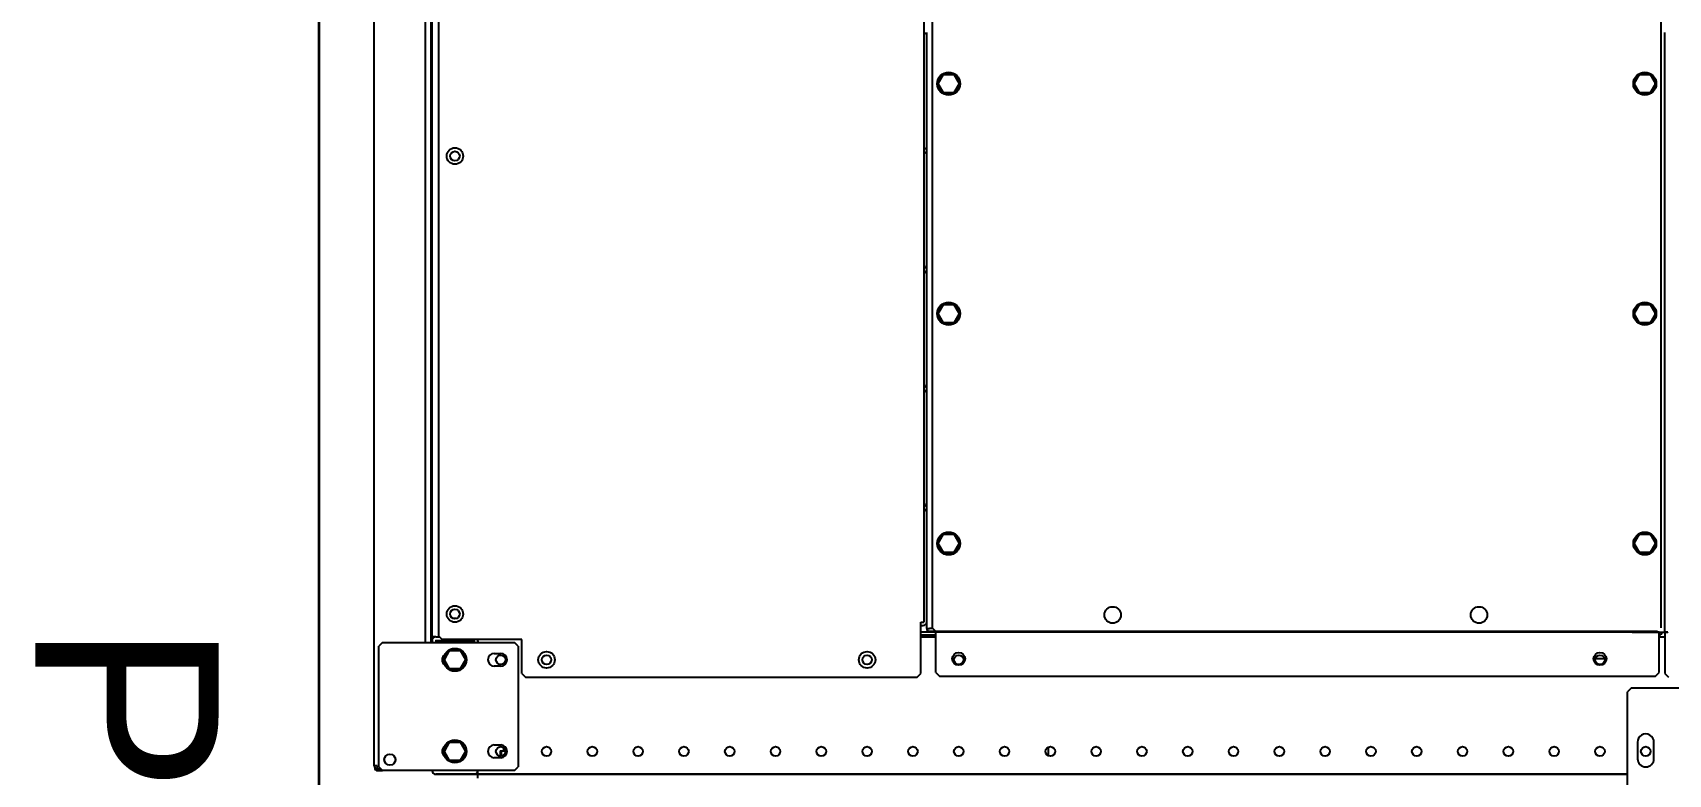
# Model space of a CAD drawing. Header units: millimetres. Extents: x -18178 to 96133, y -22425 to 61598.
# Drawn here: x 41374 to 42266, y 51397 to 51801 of the extents above; entities that cross this region are included whole.
import ezdxf
from ezdxf.enums import TextEntityAlignment as Align

# ---------------------------------------------------------------- set-up
doc = ezdxf.new("R2010")
doc.units = ezdxf.units.MM
for name, color, linetype in [('00B60DEFP08', 7, 'Continuous'), ('00B60RPFP04', 7, 'Continuous'), ('00B60RPFP06', 7, 'Continuous'), ('00B60RSFP06', 7, 'Continuous'), ('00B60TEFP0616', 7, 'Continuous'), ('00B60TEFP0620', 7, 'Continuous'), ('00B60TEFP0640', 7, 'Continuous'), ('10H42088P01_EPCO', 7, 'Continuous'), ('CH0800FE', 7, 'Continuous'), ('CH1775FE', 7, 'Continuous'), ('EAE-LVP-PANEL', 40, 'Continuous'), ('EAE-UPS PANEL-VERTV.', 7, 'Continuous'), ('GUARNIZIONE_PORT', 7, 'Continuous'), ('MA1369FE', 7, 'Continuous'), ('MA1370FE', 7, 'Continuous'), ('PRIGIONIERO_M4X1', 7, 'Continuous'), ('RG0136LX', 7, 'Continuous'), ('RG0676FE', 7, 'Continuous'), ('RG0977FE', 7, 'Continuous'), ('RG0978FE', 7, 'Continuous'), ('RG0981FE', 7, 'Continuous'), ('RG0982FE', 7, 'Continuous'), ('RG1024FE', 7, 'Continuous'), ('RG1029FE', 7, 'Continuous'), ('RG1037FE', 7, 'Continuous'), ('RG1052FE', 7, 'Continuous'), ('RG1054FE', 7, 'Continuous'), ('RG1055FE', 7, 'Continuous'), ('RG1068FE', 7, 'Continuous'), ('RG1072FE', 7, 'Continuous'), ('RG1079FE', 7, 'Continuous'), ('RG1091FE', 7, 'Continuous'), ('RG1099FE', 7, 'Continuous'), ('RG1100FE', 7, 'Continuous'), ('RG1110FE', 7, 'Continuous')]:
    doc.layers.add(name, color=color, linetype=linetype)
doc.layers.add('E-ELEC-EQPM', color=7, linetype='Continuous', lineweight=35)
doc.styles.get("Standard").update_dxf_attribs({"font": 'arial.ttf'})

# ---------------------------------------------------------------- blocks, each defined once
blk = doc.blocks.new('A$Ccc32f15b')
at = {"layer": '00B60DEFP08', "color": 7, "linetype": 'Continuous'}
blk.add_line((94.3148061593196, 18.39953729904799), (94.0751938406801, 18.39953729904799), dxfattribs=at)
at = {"layer": '00B60RPFP04', "color": 7, "linetype": 'Continuous'}
for p, q in [((75.84499999999989, 1.575000000016651), (75.84499999999989, 1.550000000016723)), ((76.29499999999987, 1.550000000016723), (76.29499999999987, 1.575000000016651))]:
    blk.add_line(p, q, dxfattribs=at)
at = {"layer": '00B60RPFP06', "color": 7, "linetype": 'Continuous'}
for p, q in [((88.20749999999967, 1.575000000016651), (88.20749999999967, 1.550000000016745)), ((88.83249999999967, 1.550000000016738), (88.83249999999967, 1.575000000016651))]:
    blk.add_line(p, q, dxfattribs=at)
for centre in [(75.96999999999991, 34.67500000001689), (82.24499999999992, 34.67500000001688), (88.5199999999999, 34.67500000001688), (75.96999999999991, 15.67500000001688), (82.24499999999992, 15.67500000001688), (88.5199999999999, 15.67500000001688), (91.69499999999982, 2.200000000016622), (94.19499999999985, 2.200000000016622)]:
    blk.add_circle(centre, 0.3125000000000001, dxfattribs=at)
at = {"layer": '00B60RSFP06', "color": 7, "linetype": 'Continuous'}
for p, q in [((76.08200961894315, 34.45099364907077), (76.09931211365074, 34.42102484913956)), ((76.1124999999999, 34.42818275993831), (76.09499999999989, 34.45849364907077)), ((82.35700961894315, 34.45099364907075), (82.37431211365075, 34.42102484913954)), ((82.3874999999999, 34.42818275993831), (82.36999999999989, 34.45849364907077)), ((88.63200961894313, 34.45099364907075), (88.64931211365072, 34.42102484913954)), ((88.66249999999988, 34.42818275993831), (88.64499999999987, 34.45849364907077)), ((76.08200961894312, 15.45099364907077), (76.09931211365071, 15.42102484913956)), ((76.1124999999999, 15.42818275993831), (76.09499999999989, 15.45849364907076)), ((82.35700961894315, 15.45099364907077), (82.37431211365075, 15.42102484913956)), ((82.3874999999999, 15.42818275993831), (82.36999999999989, 15.45849364907076)), ((88.63200961894313, 15.45099364907077), (88.64931211365072, 15.42102484913954)), ((88.66249999999988, 15.42818275993831), (88.64499999999987, 15.45849364907076)), ((91.55249999999984, 2.446817240095193), (91.56999999999985, 2.416506350962734)), ((91.58299038105659, 2.424006350962735), (91.565687886349, 2.453975150893953)), ((94.05249999999981, 2.446817240095193), (94.0699999999998, 2.416506350962734)), ((94.08299038105659, 2.424006350962735), (94.06568788634902, 2.453975150893953))]:
    blk.add_line(p, q, dxfattribs=at)
for centre, radius, start, end in [((75.96999999999991, 34.67500000001689), 0.284999999999998, 91.3055864732071, 148.6944135267983), ((75.96999999999991, 34.67500000001689), 0.284999999999998, 31.30558647320465, 88.6944135267978), ((82.24499999999992, 34.67500000001688), 0.2849999999999986, 91.3055864732071, 148.6944135267954), ((82.24499999999992, 34.67500000001688), 0.2849999999999986, 31.30558647320465, 88.6944135267978), ((88.5199999999999, 34.67500000001688), 0.2849999999999986, 91.3055864732071, 148.6944135267881), ((88.5199999999999, 34.67500000001688), 0.2849999999999986, 31.30558647320171, 88.69441352679293), ((75.96999999999991, 34.67500000001689), 0.284999999999998, 151.3055864732073, 208.6944135267952), ((75.96999999999991, 34.67500000001689), 0.284999999999998, 211.3055864732064, 268.694413526793), ((75.96999999999991, 34.67500000001689), 0.284999999999998, 271.3055864732071, 296.9830386901825), ((75.96999999999991, 34.67500000001689), 0.284999999999998, 299.9999999999963, 328.6944135267936), ((75.96999999999991, 34.67500000001689), 0.284999999999998, 331.3055864732048, 28.69441352679267), ((82.24499999999992, 34.67500000001688), 0.2849999999999986, 151.3055864732048, 208.6944135267952), ((82.24499999999992, 34.67500000001688), 0.2849999999999986, 211.3055864732038, 268.694413526793), ((82.24499999999992, 34.67500000001688), 0.2849999999999986, 271.3055864732022, 296.9830386901825), ((82.24499999999992, 34.67500000001688), 0.2849999999999986, 299.9999999999963, 328.6944135267936), ((82.24499999999992, 34.67500000001688), 0.2849999999999986, 331.3055864732022, 28.69441352679524), ((88.5199999999999, 34.67500000001688), 0.2849999999999986, 151.3055864731993, 208.6944135268007), ((88.5199999999999, 34.67500000001688), 0.2849999999999986, 211.3055864732119, 268.6944135268043), ((88.5199999999999, 34.67500000001688), 0.2849999999999986, 271.3055864732071, 296.9830386901825), ((88.5199999999999, 34.67500000001688), 0.2849999999999986, 299.9999999999963, 328.6944135267983), ((88.5199999999999, 34.67500000001688), 0.2849999999999986, 331.3055864732095, 28.69441352679052), ((75.96999999999991, 15.67500000001688), 0.2850000000000005, 151.3055864732048, 208.6944135267927), ((75.96999999999991, 15.67500000001688), 0.2850000000000005, 91.3055864732071, 148.6944135267954), ((75.96999999999991, 15.67500000001688), 0.2850000000000005, 31.30558647320638, 88.6944135267978), ((75.96999999999991, 15.67500000001688), 0.2850000000000005, 331.3055864732073, 28.69441352679524), ((82.24499999999992, 15.67500000001688), 0.2850000000000011, 151.3055864732048, 208.6944135267927), ((82.24499999999992, 15.67500000001688), 0.2850000000000011, 91.3055864732071, 149.392142589357), ((82.24499999999992, 15.67500000001688), 0.2850000000000011, 31.30558647320638, 88.6944135267978), ((82.24499999999992, 15.67500000001688), 0.2850000000000011, 331.3055864732073, 28.69441352679524), ((88.5199999999999, 15.67500000001688), 0.2850000000000011, 151.3055864732018, 208.6944135268007), ((88.5199999999999, 15.67500000001688), 0.2850000000000011, 91.3055864732071, 148.6944135267983), ((88.5199999999999, 15.67500000001688), 0.2850000000000011, 31.30558647320171, 88.69441352679293), ((88.5199999999999, 15.67500000001688), 0.2850000000000011, 331.3055864732095, 28.6944135267876), ((75.96999999999991, 15.67500000001688), 0.2850000000000005, 211.3055864732034, 268.694413526793), ((75.96999999999991, 15.67500000001688), 0.2850000000000005, 271.3055864732022, 296.9830386901807), ((75.96999999999991, 15.67500000001688), 0.2850000000000005, 299.9999999999963, 328.694413526791), ((82.24499999999992, 15.67500000001688), 0.2850000000000011, 211.3055864732034, 268.694413526793), ((82.24499999999992, 15.67500000001688), 0.2850000000000011, 271.3055864732022, 296.9830386901807), ((82.24499999999992, 15.67500000001688), 0.2850000000000011, 299.9999999999963, 328.694413526791), ((88.5199999999999, 15.67500000001688), 0.2850000000000011, 211.3055864732034, 268.694413526793), ((88.5199999999999, 15.67500000001688), 0.2850000000000011, 271.3055864732071, 296.9830386901807), ((88.5199999999999, 15.67500000001688), 0.2850000000000011, 299.9999999999963, 328.6944135267965), ((91.69499999999982, 2.200000000016622), 0.2849999999999998, 151.3055864732095, 208.6944135267887), ((91.69499999999982, 2.200000000016622), 0.2849999999999998, 119.9999999999961, 148.6944135267966), ((91.69499999999982, 2.200000000016622), 0.2849999999999998, 91.3055864732071, 116.9830386901809), ((91.69499999999982, 2.200000000016622), 0.2849999999999998, 31.30558647320345, 88.69441352679293), ((91.69499999999982, 2.200000000016622), 0.2849999999999998, 331.3055864732019, 28.69441352679923), ((94.19499999999985, 2.200000000016622), 0.2849999999999998, 151.3055864732124, 208.6944135267857), ((94.19499999999985, 2.200000000016622), 0.2849999999999998, 120.0000000000058, 148.6944135267966), ((94.19499999999985, 2.200000000016622), 0.2849999999999998, 91.30558647321361, 116.9830386901864), ((94.19499999999985, 2.200000000016622), 0.2849999999999998, 31.30558647321294, 88.6944135267978), ((94.19499999999985, 2.200000000016622), 0.2849999999999998, 331.305586473199, 28.69441352680216), ((91.69499999999982, 2.200000000016622), 0.2849999999999998, 211.3055864732017, 268.694413526793), ((91.69499999999982, 2.200000000016622), 0.2849999999999998, 271.3055864732071, 328.6944135267983), ((94.19499999999985, 2.200000000016622), 0.2849999999999998, 211.3055864732017, 268.6944135267864), ((94.19499999999985, 2.200000000016622), 0.2849999999999998, 271.3055864732022, 328.694413526795)]:
    blk.add_arc(centre, radius, start, end, dxfattribs=at)
at = {"layer": '00B60TEFP0616', "color": 7, "linetype": 'Continuous'}
for p, q in [((75.71999999999991, 34.81933756731429), (75.96999999999991, 34.96367513461169)), ((75.71999999999991, 34.53066243271948), (75.71999999999991, 34.81933756731429)), ((75.96999999999991, 34.96367513461171), (76.21999999999991, 34.81933756731431)), ((76.21999999999991, 34.81933756731429), (76.21999999999991, 34.53066243271948)), ((81.99499999999992, 34.81933756731429), (82.24499999999992, 34.96367513461169)), ((81.99499999999992, 34.53066243271947), (81.99499999999992, 34.81933756731428)), ((82.24499999999992, 34.96367513461169), (82.49499999999992, 34.81933756731429)), ((82.49499999999992, 34.81933756731429), (82.49499999999992, 34.53066243271948)), ((88.26999999999992, 34.81933756731429), (88.51999999999992, 34.96367513461169)), ((88.26999999999992, 34.53066243271947), (88.26999999999992, 34.81933756731428)), ((88.5199999999999, 34.96367513461169), (88.7699999999999, 34.81933756731429)), ((88.76999999999992, 34.81933756731429), (88.76999999999992, 34.53066243271948)), ((75.96999999999991, 34.38632486542207), (75.71999999999991, 34.53066243271947)), ((76.21999999999991, 34.53066243271948), (75.96999999999991, 34.38632486542208)), ((82.24499999999992, 34.38632486542207), (81.99499999999992, 34.53066243271947)), ((82.49499999999992, 34.53066243271947), (82.24499999999992, 34.38632486542207)), ((88.5199999999999, 34.38632486542207), (88.2699999999999, 34.53066243271947)), ((88.76999999999992, 34.53066243271947), (88.51999999999992, 34.38632486542207)), ((75.71999999999991, 15.81933756731429), (75.96999999999991, 15.96367513461171)), ((75.71999999999991, 15.53066243271948), (75.71999999999991, 15.81933756731429)), ((75.96999999999991, 15.96367513461169), (76.21999999999991, 15.81933756731428)), ((76.21999999999991, 15.81933756731429), (76.21999999999991, 15.53066243271948)), ((81.99499999999992, 15.81933756731429), (82.24499999999992, 15.96367513461171)), ((81.99499999999992, 15.53066243271948), (81.99499999999992, 15.81933756731429)), ((82.24499999999992, 15.96367513461169), (82.49499999999992, 15.81933756731428)), ((82.49499999999992, 15.81933756731429), (82.49499999999992, 15.53066243271948)), ((88.26999999999992, 15.81933756731428), (88.51999999999992, 15.96367513461169)), ((88.26999999999992, 15.53066243271947), (88.26999999999992, 15.81933756731428)), ((88.5199999999999, 15.96367513461169), (88.7699999999999, 15.81933756731428)), ((88.76999999999992, 15.81933756731428), (88.76999999999992, 15.53066243271947)), ((75.96999999999991, 15.38632486542207), (75.71999999999991, 15.53066243271948)), ((76.21999999999991, 15.53066243271948), (75.96999999999991, 15.38632486542207)), ((82.24499999999992, 15.38632486542207), (81.99499999999992, 15.53066243271948)), ((82.49499999999992, 15.53066243271948), (82.24499999999992, 15.38632486542207)), ((88.5199999999999, 15.38632486542205), (88.2699999999999, 15.53066243271947)), ((88.76999999999992, 15.53066243271947), (88.51999999999992, 15.38632486542205)), ((91.4449999999998, 2.344337567314035), (91.6949999999998, 2.488675134611441)), ((91.4449999999998, 2.055662432719224), (91.4449999999998, 2.344337567314035)), ((91.69499999999982, 2.488675134611441), (91.94499999999982, 2.344337567314035)), ((91.9449999999998, 2.344337567314035), (91.9449999999998, 2.055662432719224)), ((93.9449999999998, 2.344337567314035), (94.1949999999998, 2.488675134611441)), ((93.9449999999998, 2.055662432719224), (93.9449999999998, 2.344337567314035)), ((94.19499999999985, 2.488675134611441), (94.44499999999985, 2.344337567314035)), ((94.4449999999998, 2.344337567314035), (94.4449999999998, 2.055662432719224)), ((90.56999999999977, 2.215000000016644), (90.57413171570121, 2.215000000016644)), ((91.69499999999982, 1.911324865421818), (91.44499999999982, 2.055662432719224)), ((91.9449999999998, 2.055662432719224), (91.6949999999998, 1.911324865421818)), ((94.19499999999985, 1.911324865421818), (93.94499999999985, 2.055662432719224)), ((94.4449999999998, 2.055662432719224), (94.1949999999998, 1.911324865421818))]:
    blk.add_line(p, q, dxfattribs=at)
at = {"layer": '00B60TEFP0620', "color": 7, "linetype": 'Continuous'}
for p, q in [((94.17999999999878, 3.437500000017529), (94.17999999999878, 3.579131715717963)), ((94.32439764294597, 3.46817500001751), (94.17999999999878, 3.468175000017524)), ((94.17999999999878, 3.437500000017529), (94.32439764294597, 3.437500000017515))]:
    blk.add_line(p, q, dxfattribs=at)
at = {"layer": '00B60TEFP0640', "color": 7, "linetype": 'Continuous'}
for p, q in [((94.15997669528846, 3.575193323029865), (94.15997669528846, 3.524991688694698)), ((94.08881032710636, 3.555666688694693), (94.15997669528846, 3.555666688694693)), ((94.08881032710636, 3.524991688694698), (94.15997669528846, 3.524991688694698))]:
    blk.add_line(p, q, dxfattribs=at)
at = {"layer": '10H42088P01_EPCO', "color": 7, "linetype": 'Continuous'}
blk.add_line((90.7574999999998, 14.91999999996217), (90.7574999999998, 14.97500000001673), dxfattribs=at)
for centre, start, end in [((74.68249999999989, 14.97500000001664), 128.2793217379442, 165.522487837906), ((77.65749999999986, 14.97500000001664), 14.47751216045092, 51.72067826207284), ((77.93249999999983, 14.97500000001673), 128.2793217380002, 165.5224878396439), ((80.90749999999986, 14.97500000001673), 14.47751215870911, 90), ((81.1824999999998, 14.97500000001673), 90, 165.5224878413383), ((84.1574999999998, 14.97500000001673), 14.47751215702259, 90), ((84.4324999999998, 14.97500000001673), 90, 165.5224878430288), ((87.4074999999998, 14.97500000001673), 14.47751215532818, 90), ((87.68249999999983, 14.97500000001673), 90, 165.5224878447113), ((90.6574999999998, 14.97500000001673), 0, 90)]:
    blk.add_arc(centre, 0.1000000000000001, start, end, dxfattribs=at)
at = {"layer": 'CH0800FE', "color": 7, "linetype": 'Continuous'}
for p, q in [((94.81999999999985, 2.825000000016615), (94.81999999999985, 34.20000000001912)), ((94.92499999999981, 2.825000000016615), (94.8199999999998, 2.825000000016615))]:
    blk.add_line(p, q, dxfattribs=at)
at = {"layer": 'CH1775FE', "color": 7, "linetype": 'Continuous'}
for p, q in [((91.0699999999998, 1.575000000016622), (3.42000000000013, 1.575000000016637)), ((91.0699999999998, 1.680000000016634), (91.0699999999998, 1.774999999962233)), ((91.0699999999998, 1.680000000016634), (91.0699999999998, 1.575000000016637))]:
    blk.add_line(p, q, dxfattribs=at)
for centre in [(77.94499999999982, 2.20000000001663), (90.4449999999998, 2.20000000001663)]:
    blk.add_circle(centre, 0.13, dxfattribs=at)
at = {"layer": 'GUARNIZIONE_PORT', "color": 7, "linetype": 'Continuous'}
blk.add_line((91.2199999999998, 1.550000000016652), (50.01999999999967, 1.550000000016865), dxfattribs=at)
at = {"layer": 'MA1369FE', "color": 7, "linetype": 'Continuous'}
for p, q in [((94.8199999999998, 2.82000000001662), (94.8199999999998, 2.825000000016622)), ((94.8199999999998, 2.72000000001664), (94.8199999999998, 2.820000000016634)), ((94.8199999999998, 1.675000000016631), (94.82012515664164, 1.674874843374766))]:
    blk.add_line(p, q, dxfattribs=at)
at = {"layer": 'MA1370FE', "color": 7, "linetype": 'Continuous'}
blk.add_line((94.8199999999998, 1.680000000016634), (94.8199999999998, 2.720000000016633), dxfattribs=at)
at = {"layer": 'PRIGIONIERO_M4X1', "color": 7, "linetype": 'Continuous'}
for p, q in [((90.94500000001901, 15.85000000001664), (90.9199999999999, 15.85000000001664)), ((90.9199999999999, 15.82852500001664), (90.94500000001901, 15.82852500001664)), ((90.9199999999999, 15.67147500001666), (90.9450000000192, 15.67147500001666)), ((90.9199999999999, 15.65000000001665), (90.9450000000192, 15.65000000001665))]:
    blk.add_line(p, q, dxfattribs=at)
at = {"layer": 'RG0136LX', "color": 7, "linetype": 'Continuous'}
blk.add_line((91.66999999999982, 33.57757350823836), (91.66999999999982, 33.3224264917949), dxfattribs=at)
at = {"layer": 'RG0676FE', "color": 7, "linetype": 'Continuous'}
for p, q in [((94.49499999999969, 0.55778271726561), (94.49499999999969, 0.5549038105843849)), ((94.49499999999969, 0.2950961894488771), (94.49499999999969, 0.2922172827676519))]:
    blk.add_line(p, q, dxfattribs=at)
at = {"layer": 'RG0977FE', "color": 7, "linetype": 'Continuous'}
for p, q in [((90.93999999999983, 35.22500000001664), (74.56984718624045, 35.22500000001665)), ((90.93999999999983, 35.14500000001664), (90.93999999999983, 35.22500000001664)), ((90.93999999999983, 34.32500000001664), (90.93999999999983, 35.14500000001665)), ((90.93999999999977, 35.06500000001662), (90.94499999999974, 35.06500000001662)), ((90.9449999999998, 35.06500000001664), (90.94500000001955, 15.3250000000149)), ((91.0249999999998, 35.06500000001664), (90.94499999988892, 35.0650000000149)), ((92.04499999999979, 35.06500000001664), (91.02499999999978, 35.06500000001664)), ((92.14499999999984, 34.96500000001664), (92.04499999999985, 35.06500000001664)), ((92.14499999999984, 15.42500000001662), (92.14499999999984, 34.96500000001663)), ((90.91999999999993, 34.30500000001673), (90.93999999999983, 34.32500000001663)), ((90.94500000000119, 15.32500000001664), (90.94500000000113, 14.91999999996202)), ((91.0249999999998, 15.32500000001664), (90.94499999988892, 15.32500000001491)), ((91.02000000000118, 15.32500000001664), (91.02000000000112, 14.91999999996195)), ((92.04499999999979, 15.32500000001664), (91.0249999999998, 15.32500000001664)), ((92.04499999999979, 15.32500000001664), (92.14499999999978, 15.42500000001664)), ((90.5699999999998, 2.235707142159399), (90.5699999999998, 2.16429285787386))]:
    blk.add_line(p, q, dxfattribs=at)
for centre in [(91.66999999999982, 33.45000000001664), (91.66999999999982, 15.95000000001663)]:
    blk.add_circle(centre, 0.175, dxfattribs=at)
for radius in [0.08000000000000229, 0.00499999999999945]:
    blk.add_arc((90.93999999999983, 35.06500000001664), radius, 0, 90, dxfattribs=at)
at = {"layer": 'RG0978FE', "color": 7, "linetype": 'Continuous'}
for p, q in [((90.83999999999983, 15.24500000001682), (90.83999999999983, 15.15500000001664)), ((90.84499999999986, 15.25000000001681), (90.84499999999986, 15.15500000001664)), ((90.91999999999985, 15.32500000001689), (90.91999999999985, 15.15500000001664)), ((90.83999999999983, 15.07500000001664), (74.56998670218056, 15.07500000001664)), ((90.83999999999983, 15.07500000001664), (90.83999999999983, 15.15500000001664))]:
    blk.add_line(p, q, dxfattribs=at)
for radius in [0.00499999999999945, 0.08000000000000229]:
    blk.add_arc((90.83999999999983, 15.15500000001663), radius, 270, 0, dxfattribs=at)
at = {"layer": 'RG0981FE', "color": 7, "linetype": 'Continuous'}
for p, q in [((91.0699999999998, 35.06500000001664), (91.0699999999998, 35.22500000001668)), ((94.8199999999998, 34.20000000001912), (94.8199999999998, 2.825000000016622)), ((91.0699999999998, 14.91999999996189), (91.0699999999998, 15.32500000001663)), ((91.17499999999981, 2.825000000016637), (91.14500000000038, 2.825000000016637)), ((91.21999999999977, 2.825000000016637), (91.17499999999978, 2.825000000016637)), ((94.8199999999998, 2.825000000016637), (94.71999999999977, 2.825000000016637))]:
    blk.add_line(p, q, dxfattribs=at)
for centre in [(94.19499999999985, 34.70000000001664), (91.69499999999982, 33.45000000001664), (94.19499999999985, 33.45000000001664), (94.19499999999985, 32.20000000001664), (94.19499999999985, 30.95000000001664), (94.19499999999985, 29.70000000001663), (94.19499999999985, 28.45000000001663), (94.19499999999985, 27.20000000001663), (94.19499999999985, 25.95000000001663), (94.19499999999985, 24.70000000001663), (94.19499999999985, 23.45000000001664), (94.19499999999985, 22.20000000001664), (94.19499999999985, 20.95000000001664), (94.19499999999985, 19.70000000001664), (94.19499999999985, 18.45000000001664), (94.19499999999985, 17.20000000001664), (91.69499999999982, 15.95000000001663), (94.19499999999985, 15.95000000001663), (94.19499999999985, 14.70000000001662), (91.69499999999982, 13.45000000001663), (94.19499999999985, 13.45000000001663), (94.19499999999985, 12.20000000001663), (94.19499999999985, 10.95000000001663), (94.19499999999985, 9.70000000001663), (94.19499999999985, 8.45000000001663), (94.19499999999985, 7.20000000001663), (94.19499999999985, 5.95000000001663), (91.69499999999982, 4.70000000001663), (94.19499999999985, 4.70000000001663), (91.69499999999982, 3.45000000001663), (94.19499999999985, 3.45000000001663)]:
    blk.add_circle(centre, 0.13, dxfattribs=at)
at = {"layer": 'RG0982FE', "color": 7, "linetype": 'Continuous'}
for p, q in [((91.16999999999982, 1.680000000016634), (91.16999999999982, 2.720000000016633)), ((91.17499999999981, 2.825000000016637), (91.2199999999998, 2.825000000016637)), ((91.17499999999981, 2.725000000016635), (91.2199999999998, 2.725000000016635)), ((94.8199999999998, 2.720000000016633), (94.8199999999998, 1.680000000016634)), ((91.06999999999982, 1.680000000016634), (91.06999999999982, 1.77499999996224)), ((91.17499999999981, 1.675000000016631), (91.2199999999998, 1.675000000016631)), ((91.17499999999981, 1.575000000016637), (91.2199999999998, 1.575000000016637))]:
    blk.add_line(p, q, dxfattribs=at)
for centre, radius, start, end in [((91.17499999999981, 2.720000000016633), 0.1049999999999995, 90, 106.6015495986968), ((91.17499999999981, 2.720000000016633), 0.00499999999999945, 90, 180), ((94.71499999999983, 2.720000000016633), 0.1050000000000009, 0, 87.27059736322357), ((91.17499999999981, 1.680000000016634), 0.1049999999999995, 180, 270), ((91.17499999999981, 1.680000000016634), 0.00499999999999945, 180, 270), ((94.71499999999983, 1.680000000016634), 0.1049999999999995, 272.797776898244, 0)]:
    blk.add_arc(centre, radius, start, end, dxfattribs=at)
at = {"layer": 'RG1024FE', "color": 7, "linetype": 'Continuous'}
for p, q in [((38.97000000001108, 15.00000000000763), (90.67000000001107, 14.99999999996224)), ((90.67000000001099, 14.91999999996224), (90.67000000001107, 14.99999999996226)), ((92.07000000001099, 14.91999999996101), (90.67000000001099, 14.91999999996224)), ((92.17000000001093, 14.81999999996093), (92.07000000001102, 14.91999999996102)), ((92.17000000000155, 4.124999999960927), (92.17000000001093, 14.81999999996093)), ((91.14500000000143, 4.024999999961828), (91.14499999999953, 1.849999999961824)), ((92.07000000000144, 4.024999999961011), (91.14500000000143, 4.024999999961821)), ((92.07000000000144, 4.024999999961011), (92.17000000000152, 4.124999999960927)), ((91.04499999999945, 1.749999999961915), (91.14499999999953, 1.849999999961831)), ((37.56999999999945, 1.75000000000886), (91.04499999999948, 1.749999999961908))]:
    blk.add_line(p, q, dxfattribs=at)
for centre in [(91.69500000000971, 13.44999999997165), (91.69500000000204, 4.699999999971652), (77.94499999999985, 2.199999999983724), (90.44499999999985, 2.199999999996891)]:
    blk.add_circle(centre, 0.2250000000000001, dxfattribs=at)
at = {"layer": 'RG1029FE', "color": 7, "linetype": 'Continuous'}
for p, q in [((90.81999999999991, 35.12500000001688), (73.6699999999999, 35.12500000001688)), ((90.9199999999999, 35.02500000001689), (90.9199999999999, 15.32500000001689)), ((73.66999999999993, 15.22500000001688), (90.81999999999994, 15.22500000001688)), ((90.81999999999991, 15.22500000001688), (90.9199999999999, 15.32500000001687))]:
    blk.add_line(p, q, dxfattribs=at)
for centre in [(90.46999999999991, 30.15022902650003), (90.46999999999991, 20.15000000001689)]:
    blk.add_circle(centre, 0.2250000000000001, dxfattribs=at)
at = {"layer": 'RG1037FE', "color": 7, "linetype": 'Continuous'}
for p, q in [((92.46999999999986, 43.85000000001915), (92.46999999999986, 34.30000000001915)), ((94.39499999999978, 34.92500000001695), (93.94500099398937, 34.92500000001695)), ((93.94499999999985, 34.47500000001915), (94.39499999999984, 34.47500000001915)), ((92.46999999999986, 34.30000000001915), (92.56999999999988, 34.20000000001912)), ((95.8199999999998, 34.20000000001913), (92.56999999999985, 34.20000000001913))]:
    blk.add_line(p, q, dxfattribs=at)
for centre, radius, start, end in [((93.94499999999985, 34.70000000001916), 0.225000000000003, 89.99974688264125, 270), ((94.39499999999978, 34.70000000001916), 0.2249999999978048, 270, 90)]:
    blk.add_arc(centre, radius, start, end, dxfattribs=at)
at = {"layer": 'RG1052FE', "color": 7, "linetype": 'Continuous'}
for p, q in [((94.63293891017949, 0.01250000005636309), (94.64000000000098, 0.01250000005635599)), ((94.64000000000098, 0.01250000005636309), (94.64000000000098, 0.01755001985849702)), ((94.66999999999982, 0.09250000039573791), (94.71999999999989, 0.09250000039578055)), ((94.71999999999989, 0.09250000039578765), (94.71999999999971, 0.2250000000165286))]:
    blk.add_line(p, q, dxfattribs=at)
blk.add_arc((94.6400000002852, 0.09250000005636139), 0.08000000000000021, 269.9999997964445, 0, dxfattribs=at)
at = {"layer": 'RG1054FE', "color": 7, "linetype": 'Continuous'}
for p, q in [((91.31999999999982, 3.925000000016631), (91.21999999999983, 3.82500000001663)), ((91.21999999999983, 0.2250000000166281), (91.21999999999983, 3.82500000001663)), ((91.31999999999982, 3.925000000016631), (94.6199999999998, 3.925000000016631)), ((94.71999999999983, 3.82500000001663), (94.6199999999998, 3.925000000016631)), ((94.71999999999983, 3.82500000001663), (94.71999999999983, 0.2250000000166281)), ((91.51999999999978, 3.275000000016632), (91.51999999999978, 3.45000000001663)), ((91.8699999999998, 3.45000000001663), (91.8699999999998, 3.275000000016632)), ((94.01999999999978, 3.275000000016632), (94.01999999999978, 3.45000000001663)), ((94.3699999999998, 3.45000000001663), (94.3699999999998, 3.275000000016632)), ((91.21999999999983, 0.2250000000166281), (91.31999999999982, 0.1250000000166267)), ((94.61999999999986, 0.1250000000166338), (91.31999999999985, 0.1250000000166338)), ((94.61999999999986, 0.1250000000166338), (94.71999999999989, 0.2250000000166352))]:
    blk.add_line(p, q, dxfattribs=at)
blk.add_circle((94.41999999999982, 0.4250000000166239), 0.1525, dxfattribs=at)
for centre, radius, start, end in [((91.69499999999982, 3.45000000001663), 0.175000000000003, 0, 180), ((94.19499999999985, 3.45000000001663), 0.1749999999999974, 0, 180), ((91.69499999999982, 3.275000000016632), 0.1749999999999974, 180, 0), ((94.19499999999985, 3.275000000016632), 0.175000000000003, 180, 0), ((91.69499999999982, 2.025000000016632), 0.1749999999999974, 216.4689989265639, 323.5310010717945), ((94.19499999999985, 2.025000000016632), 0.175000000000003, 216.4689986751611, 323.5310013280196)]:
    blk.add_arc(centre, radius, start, end, dxfattribs=at)
at = {"layer": 'RG1055FE', "color": 7, "linetype": 'Continuous'}
for p, q in [((91.19499999999982, 2.620000000016631), (91.19499999999982, 2.725000000016635)), ((91.19499999999982, 2.620000000016631), (91.19499999999982, 1.805000000016634)), ((91.19499999999982, 1.805000000016634), (91.19499999999982, 1.700000000016637)), ((91.21999999999986, 1.70000000001663), (91.19499999999985, 1.70000000001663))]:
    blk.add_line(p, q, dxfattribs=at)
at = {"layer": 'RG1068FE', "color": 7, "linetype": 'Continuous'}
for p, q in [((74.89999999999978, 1.550000000016801), (74.89999999999978, 1.575000000016708)), ((74.9999999999998, 1.575000000016701), (74.9999999999998, 1.550000000016801))]:
    blk.add_line(p, q, dxfattribs=at)
at = {"layer": 'RG1072FE', "color": 7, "linetype": 'Continuous'}
for p, q in [((94.8199999999998, 2.820000000016705), (94.8199999999998, 2.825000000016708)), ((94.8199999999998, 2.820000000016705), (94.8199999999998, 2.720000000016633)), ((94.71999999999983, 1.575000000016701), (94.72012515664161, 1.575125156658473)), ((94.81987484335801, 1.674874843374859), (94.81999999999985, 1.675000000016702))]:
    blk.add_line(p, q, dxfattribs=at)
at = {"layer": 'RG1079FE', "color": 7, "linetype": 'Continuous'}
for p, q in [((91.21999999999983, 1.399999999999928), (49.96999999999966, 1.400000000000141)), ((94.58999999999972, 1.307398633798584e-12), (50.04999999999779, 3.666400516522117e-12)), ((94.58999999999972, 0.07999999999621821), (94.6699999999997, 0.07999999999622531)), ((94.58999999999972, 0.07999999999621821), (94.58999999999972, 3.431921413721284e-12)), ((94.66999999999965, 0.07999999999622531), (94.66999999999965, 0.1750000000164889))]:
    blk.add_line(p, q, dxfattribs=at)
for radius in [0.07999999999999674, 0.005000000000005]:
    blk.add_arc((94.58999999999972, 0.0800000000013057), radius, 270, 0, dxfattribs=at)
at = {"layer": 'RG1091FE', "color": 7, "linetype": 'Continuous'}
blk.add_circle((94.41999999999982, 0.4250000000166239), 0.15, dxfattribs=at)
at = {"layer": 'RG1099FE', "color": 7, "linetype": 'Continuous'}
for p, q in [((89.9199999999999, 1.55000000001673), (89.9199999999999, 1.575000000016651)), ((90.0199999999999, 1.575000000016651), (90.0199999999999, 1.550000000016659))]:
    blk.add_line(p, q, dxfattribs=at)
at = {"layer": 'RG1100FE', "color": 7, "linetype": 'Continuous'}
for p, q in [((90.11999999999983, 1.55000000001673), (90.11999999999983, 1.575000000016651)), ((90.21999999999983, 1.575000000016651), (90.21999999999983, 1.550000000016659)), ((91.06999999999982, 1.575000000016651), (91.17499999999984, 1.575000000016651))]:
    blk.add_line(p, q, dxfattribs=at)
at = {"layer": 'RG1110FE', "color": 7, "linetype": 'Continuous'}
for p, q in [((90.94999999999987, 35.30500000001675), (90.94499999999988, 35.30500000001675)), ((90.94499999999985, 35.30500000001675), (90.94499999999985, 35.22500000001675)), ((90.94999999999987, 35.30500000001675), (90.94999999999987, 35.22500000001669)), ((92.06999999999985, 35.22500000001669), (92.16999999999985, 35.32500000001669)), ((90.94499999999985, 35.22500000001673), (90.9399999999998, 35.22500000001673)), ((90.94999999999987, 35.22500000001669), (92.06999999999988, 35.22500000001669))]:
    blk.add_line(p, q, dxfattribs=at)
blk = doc.blocks.new('ups-panel')
at = {"layer": 'EAE-UPS PANEL-VERTV.', "xscale": 20, "yscale": 20, "zscale": 20}
blk.add_blockref('A$Ccc32f15b', (5.099999998885323, -450.0250000056923, 1985.5), dxfattribs=at)

msp = doc.modelspace()

# ---------------------------------------------------------------- linework, layer by layer
at = {"layer": 'E-ELEC-EQPM'}
msp.add_lwpolyline([(41530.00042733332, 52699.13550138216), (42445.00042733317, 52699.13550138216), (42445.00042733317, 50045.13550138218), (41530.00042733332, 50045.13550138218)], close=True, dxfattribs=at)

# ---------------------------------------------------------------- block references
at = {"layer": 'EAE-UPS PANEL-VERTV.', "rotation": 270}
msp.add_blockref('ups-panel', (42010.06460068083, 53298.13575531337), dxfattribs=at)

# ---------------------------------------------------------------- texts
at = {"layer": 'EAE-LVP-PANEL', "color": 11, "true_color": 0xf27172}
msp.add_text('PeL3L2L1N', height=100, rotation=270, dxfattribs=at).set_placement((41425.03700432324, 51110.88290463207, 1988.6), align=Align.MIDDLE)

doc.saveas('drawing.dxf')
